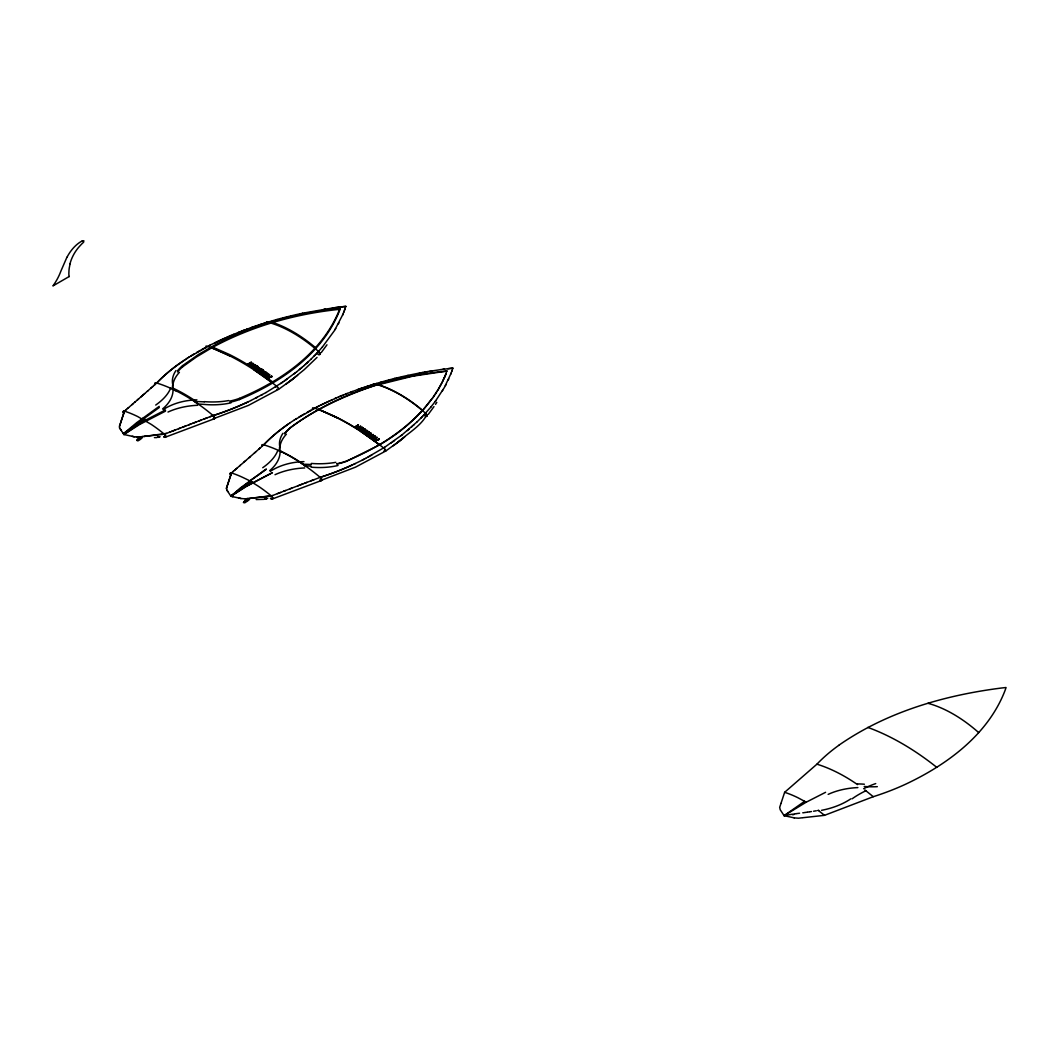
<?xml version="1.0" encoding="UTF-8"?>
<svg xmlns="http://www.w3.org/2000/svg" width="1059" height="1059" viewBox="0 0 1059 1059"><rect width="100%" height="100%" fill="white"/><g stroke="black" fill="none" stroke-linecap="round" stroke-linejoin="round"><path stroke-width="1.5" d="M312.484 408.377L312.868 409.317M119.535 427.995L119.508 426.168A41.38 23.894 0 0 0 119.707 425.612L120.62 422.845M227.95 483.698L226.719 487.392A41.46 23.933 0 0 1 226.52 487.947L227.089 490.476A22.438 12.946 0 0 1 227.817 491.535L230.941 496.3L232.768 496.697M226.295 488.702L226.533 487.961A41.38 23.894 0 0 0 226.732 487.405L226.917 486.849M70.079 263.81L69.285 267.834A32.035 18.493 -60 0 0 68.994 270.297L68.861 273.474A13.277 7.665 -60 0 0 69.179 276.558M226.957 486.65L227.632 484.625M119.879 425.043L119.707 425.599A41.46 23.933 0 0 1 119.495 426.168M332.354 308.023L340.786 306.938A245.847 141.932 0 0 1 345.883 306.369L342.6 315.158M441.047 369.578L447.798 368.717A245.847 141.932 0 0 1 452.895 368.148L450.816 374.026M120.183 424.116L120.554 423.031M120.726 422.448L124.446 411.144L126.498 409.37M227.751 484.241L231.471 472.923L233.523 471.162M781.092 803.066L784.64 792.317L816.926 764.174A224.932 129.86 0 0 1 838.688 745.404M120.673 422.634L124.472 411.17L123.638 411.17A1.641 0.953 60 0 0 123.201 411.977A1.43 0.834 60 0 0 123.307 412.494L123.347 412.679M228.003 483.513L231.497 472.963L230.544 473.016A1.602 0.927 60 0 0 230.372 474.458L230.452 474.657A2.118 1.231 60 0 0 230.65 475.054A2.144 1.231 60 0 1 230.478 474.657L230.319 474.286A1.43 0.834 60 0 1 230.227 473.757A1.641 0.953 60 0 1 230.61 472.989L231.352 472.896M780.973 803.424L779.887 806.759A41.38 23.894 0 0 1 779.676 807.315L780.245 809.844A22.371 12.92 0 0 1 780.986 810.903L784.097 815.655L792.344 817.455A22.371 12.92 0 0 1 794.171 817.866M312.471 408.377L313.001 407.927A4.13 2.383 60 0 1 313.663 407.9L314.695 408.152A262.116 151.331 60 0 1 337.596 418.067A260.501 150.404 60 0 1 360.682 431.423L379.625 444.846C399.481 433.105 417.736 418.173 431.397 399.481M383.835 451.068A4.435 2.555 60 0 0 384.165 451.16L385.794 450.71M345.234 308.328L344.546 310.287M451.915 371.087L452.246 370.107M339.965 308.407C323.061 352.343 281.323 380.936 239.387 398.396A60.284 39.461 6.6 0 1 229.896 401.096M340.018 309.427L340.085 308.09L332.87 308.804L302.649 313.848L277.127 320.083L256.278 326.781L234.846 335.266L216.102 344.268L198.642 354.381L182.625 365.62A60.284 30.234 -6.7 0 0 177.502 370.835M284.527 433.515A60.284 30.234 -6.7 0 1 289.623 428.286C334.67 394.411 392.267 376.064 446.977 371.074M339.899 309.744C322.942 353.6 281.27 382.14 239.387 399.574A60.284 39.461 6.6 0 1 229.896 402.274M343.804 312.233L344.175 311.253M451.2 373.046L444.383 387.501L435.209 401.52M446.461 372.397L445.336 375.482M446.13 373.231L445.521 375.032M445.151 375.932L445.336 375.177M343.01 314.179L334.565 330.448L322.413 346.981M444.952 376.382L445.151 375.627M444.767 376.832L444.952 376.091M444.568 377.282L444.767 376.541M444.37 377.732L444.568 376.991M444.158 378.195L444.37 377.441M443.959 378.645L444.158 377.904M443.959 378.354L442.437 381.862M448.328 379.837L448.764 378.87M443.747 378.804L441.947 382.815M441.457 383.782L441.947 382.524M441.457 383.477L439.909 386.641M66.902 257.284L60.892 271.117A36.165 20.876 -60 0 1 52.937 285.93L69.259 276.492M338.417 323.802L338.92 322.849M445.429 385.595L445.945 384.642M440.954 384.443L438.267 389.5M439.379 387.303L437.698 390.44M335.134 329.495L335.716 328.555M442.159 391.274L442.728 390.334M437.115 391.393L437.698 390.149M437.115 391.102L435.302 394.213M436.52 392.042L433.396 397.006M435.501 404.366L436.798 402.407M434.68 394.861L432.747 397.932M326.966 344.81L321.261 352.581M433.978 406.603L428.286 414.373M177.528 372.013A60.284 30.208 -6.7 0 1 182.638 366.798L196.378 357.015L211.654 347.855L211.654 346.677L229.393 354.5A260.501 150.404 60 0 1 254.862 369.234L272.6 381.875L272.6 383.054L253.67 369.631A262.38 151.49 60 0 0 249.342 366.877L246.456 365.103A259.759 149.968 60 0 0 230.584 356.274A262.116 151.331 60 0 0 207.67 346.372L206.637 346.108A4.13 2.383 60 0 0 205.975 346.147L206.015 347.749M432.072 398.846L432.747 397.641M432.072 398.555L423.256 409.687M435.898 400.593L430.934 406.974M404.697 436.983L397.085 442.94C406.457 434.243 421.588 425.811 426.724 414.651A4.329 2.502 60 0 0 426.009 413.751M253.763 366.427L252.863 367.314L253.167 366.427M430.934 406.987L423.348 415.552M322.413 346.995L317.793 352.21M385.675 451.081L400.792 440.107M255.431 365.659L255.153 365.024M289.637 428.286C315.225 408.986 347.153 394.53 377.944 384.549A140.966 81.742 60.3 0 1 422.448 410.27C401.745 433.118 374.661 449.281 346.412 461.062A60.284 39.461 6.6 0 1 336.921 463.763M803.026 817.707L824.511 815.337L873.278 796.699A224.932 129.86 0 0 0 905.776 784.137C947.249 764.611 988.073 734.615 1005.057 690.455A245.992 142.025 0 0 0 1006.05 687.516A246.045 142.052 0 0 0 1000.954 688.085C943.794 695.392 886.33 712.098 838.649 745.377M247.502 499.332C245 502.668 242.273 502.337 246.244 499.345M317.766 352.25L311.028 359.147M316.323 353.812L317.051 353.031M424.063 414.81L421.125 417.881M253.419 366.493L252.863 367.314M139.987 438.002C138.173 440.663 135.036 440.663 138.795 437.936M253.432 366.176L252.744 367.235M314.086 356.128L314.841 355.347M317.038 357.386L304.33 369.565L290.073 381.161L297.672 375.19M421.853 417.14L417.259 421.694M360.907 429.372L360.219 430.033L360.748 428.921M366.189 433.978C371.802 428.855 363.912 435.54 369.234 432.191M260.66 369.432C258.475 372.556 257.125 370.624 261.877 369.472M256.291 366.586C248.905 374.145 263.148 360.934 253.895 367.976M256.993 366.454L255.391 368.042L257.721 366.692M362.019 431.198L363.727 429.491M364.389 429.133L362.747 430.457M311.015 359.173L306.21 363.661M426.976 416.041L425.149 416.108L425.877 416.452A2.608 1.509 60 0 0 426.525 416.439L426.79 416.28A1.655 0.953 60 0 0 427.029 415.512L426.962 415.115A1.35 0.781 60 0 0 426.671 414.506L425.519 413.235A140.993 81.755 60.3 0 0 408.761 400.156A140.768 81.622 60.3 0 0 391.684 390.294A140.993 81.755 60.3 0 0 374.873 383.94L373.205 384.867M360.563 429.398L360.034 429.901L360.523 429.147M417.246 421.72L401.983 434.931L384.629 447.295M230.822 496.128L251.738 481.832M263.188 370.809L263.201 370.796A2.78 1.747 5.2 0 0 263.413 370.584L260.289 371.802M263.188 371.1L263.201 371.087A2.78 1.747 5.2 0 0 263.413 370.875M307.825 362.204L304.555 365.156M232.093 494.937L230.941 496.3L245.767 486.769L272.441 472.645L246.654 485.975L230.941 496.009L245.807 485.168L251.46 481.66L252.029 482.295M413.222 425.48L414.043 424.738M232.239 495.096L250.189 480.945M411.567 426.962L412.388 426.221M154.084 385.37L156.732 383.014A224.918 129.86 0 0 1 178.508 364.243L189.548 356.764M152.072 387.144L154.733 384.774M303.721 365.898L304.542 365.183M259.759 448.341L263.744 444.793A224.918 129.86 0 0 1 285.533 426.036A224.932 129.86 0 0 0 263.731 444.793A19.83 11.45 60 0 0 263.334 444.701L262.063 444.899L262.261 446.091M259.098 448.923L260.408 447.732M150.735 388.309L152.721 386.535M147.386 391.248L151.384 387.713M255.748 451.862L259.746 448.314M254.412 453.04L255.735 451.849M144.037 394.186L148.048 390.639M142.025 395.947L144.686 393.577M255.06 452.431L249.037 457.74M140.675 397.125L143.349 394.742M141.337 396.503L137.313 400.05M303.708 365.924L299.419 369.551M250.374 456.535L239.612 465.934M134.612 402.394L138.65 398.846M135.274 401.771L127.861 408.244M243.649 462.426L245.662 460.639M131.912 404.737L133.262 403.532M236.223 468.859L240.274 465.311M234.873 470.037L236.898 468.237M125.822 410.005L128.536 407.622M232.848 471.784L235.548 469.402M301.153 368.122L302.014 367.394M266.206 498.259L264.803 498.286M409.026 429.173L407.318 430.616M230.941 496.3L240.141 488.12L251.46 479.965M792.489 814.172L784.097 815.655L804.602 801.319L806.151 802.219L825.596 792.304M300.279 368.85L296.772 371.722M267.08 376.779L269.661 374.648L266.894 376.938M265.756 371.855L263.188 374.277L265.584 371.735L262.208 373.298M370.531 436.705L373.112 434.587L370.346 436.864M374.33 435.739L371.762 437.87L374.515 435.58M364.362 432.456L366.943 430.338L364.177 432.628M259.587 367.619C258.158 368.188 258.674 369.287 256.04 369.088M158.638 436.864L157.579 436.612M264.803 374.74C267.172 372.424 270.124 372.927 264.803 375.032M296.758 371.735L281.641 382.842L265.994 392.558M294.058 373.88L294.958 373.165M401.07 435.659L401.983 434.958M276.995 389.328L278.649 389.302L294.071 378.089M784.097 815.655L806.151 802.219M286.274 383.954L290.378 380.936M393.286 445.746L397.403 442.715M159.194 406.378L136.73 422.634L123.916 433.33L123.916 434.508L133.09 436.507A15.978 9.227 0 0 1 134.003 436.732L138.385 437.063A41.46 23.933 0 0 1 139.351 436.943L142.555 436.599M159.194 407.556L136.73 423.812L123.916 434.508L123.228 433.449M266.219 469.058L263.241 471.202M266.219 469.349L261.48 472.486M263.492 471.321L259.177 474.141M261.48 472.777L255.325 476.907M259.177 474.445L251.46 479.674M255.325 477.212L249.302 481.21M287.505 378.765L284.606 380.816M394.517 440.557L392.598 441.921M288.723 423.732L285.493 426.022L289.809 422.978M390.639 443.284L391.618 442.596M182.81 361.198L178.481 364.243A224.932 129.86 0 0 0 156.706 383.014A19.83 11.45 60 0 0 156.308 382.908L155.038 383.106L155.13 384.113M289.822 422.978L294.283 420.013M282.634 382.167L280.648 383.517M183.909 360.444L185.021 359.703M186.146 358.961L187.271 358.22M294.283 420.013L319.275 405.809M384.629 447.282L365.607 458.415M263.161 371.14A6.698 4.223 5.2 0 1 262.592 371.537L262.592 371.246A6.698 4.223 5.2 0 0 263.148 370.849M369.948 434.256L370.015 434.137A4.898 3.084 5.3 0 0 370.954 433.409M188.409 357.492L211.098 344.612L237.706 332.672M295.421 419.285L296.573 418.557M275.446 386.892L276.942 386.456M190.699 356.036L194.221 353.891M369.075 434.442L369.948 433.965A6.698 4.223 5.3 0 0 370.504 433.568A2.78 1.747 5.3 0 0 370.756 433.303L369.922 433.515M298.89 417.114L302.424 414.982M262.619 371.431L261.838 371.947A3.058 1.933 5.2 0 1 261.176 372.212M278.385 389.421L248.455 405.385L213.441 418.755M385.397 451.213L355.48 467.165L320.599 480.574A1.972 1.138 60 0 1 320.043 480.389L319.778 480.23M196.59 352.488L200.217 350.41M303.615 414.281L304.807 413.579M251.076 362.191L247.846 364.164L251.526 362.469M248.163 364.164L251.407 362.403M250.414 365.276L253.048 363.409L250.268 365.183M249.871 365.421L253.326 363.581M255.179 364.746L252.029 366.771M251.883 366.679L255.431 364.905M255.629 366.692L254.054 368.082M254.054 367.791L257.138 366.308M258.211 370.835L261.136 368.664L258.436 370.518M358.432 424.897L355.202 426.87L358.286 424.977M355.52 426.87L358.273 424.805M357.849 428.339L357.214 427.836L360.629 426.261M357.214 428.127L360.298 426.353M362.35 427.346L359.226 429.398L362.813 427.637M362.152 430.987L365.236 429.213M365.077 429.411C358.26 433.991 367.288 426.751 361.41 430.497M363.303 430.616L365.077 429.12M258.37 370.451L260.66 369.128M260.514 371.961L261.745 370.782M260.024 372.066L263.307 370.16M262.738 370.69L263.095 370.015M365.792 432.932L368.479 431.384L365.567 433.555M366.798 432.853L368.016 431.847L366.308 434.071L369.392 432.006L366.308 433.766M367.751 434.759L368.532 433.833M370.438 432.734L367.645 434.812M367.38 434.799L370.518 433.078M265.994 392.558L250.917 400.514M307.242 412.189L310.936 410.151M369.485 434.719L370.015 434.428A4.898 3.084 5.3 0 0 370.954 433.7L370.981 433.157M370.571 455.714L371.788 455.026M201.448 349.722L205.155 347.696M261.083 395.285L262.328 394.61M368.095 457.064L369.339 456.389M262.169 371.987L262.672 371.696A4.898 3.084 5.2 0 0 263.598 370.981L263.439 370.557M361.794 460.387L365.607 458.401M145.983 421.072L145.983 419.907L123.916 433.33L144.434 418.993L145.983 419.907L165.429 409.979L165.429 411.157L139.629 424.487L123.916 434.508L144.434 420.171L144.434 418.993L142.978 418.173L142.886 419.285L144.143 419.999M256.053 397.932L257.324 397.284M363.078 459.725L364.336 459.063M254.438 365.765A1.655 1.006 2.8 0 0 254.769 365.567L254.875 365.567A1.681 1.019 2.8 0 0 255.55 364.971M254.438 366.057A1.655 1.006 2.8 0 0 254.782 365.858L254.875 365.858A2.952 1.8 2.8 0 0 255.351 365.527M361.794 428.471A1.655 1.006 2.9 0 0 362.125 428.273L362.231 428.273A2.952 1.8 2.9 0 0 362.707 427.942L362.668 427.677M208.808 345.777L209.947 345.194M315.82 407.569L318.124 406.391M369.167 434.587L369.697 434.124M361.794 460.374L352.66 464.795A224.905 129.847 0 0 1 320.162 477.371L310.962 480.812M262.103 371.524L261.838 371.656A3.058 1.919 5.1 0 1 261.163 371.921L260.858 371.987M369.366 434.587L369.406 434.561A6.698 4.223 5.3 0 0 370.504 433.859L370.557 433.806A2.78 1.747 5.3 0 0 370.756 433.594M319.275 405.809L336.007 398.065M165.098 437.274L214.421 418.729A1.774 1.019 60 0 0 214.752 418.173L213.124 415.565A175.966 101.585 60 0 0 194.393 401.44A175.701 101.439 60 0 0 187.297 396.953L184.928 395.563A175.768 101.479 60 0 0 177.833 391.684C174.444 391.128 170.155 386.469 175.463 389.328A175.741 101.465 60 0 1 194.393 400.262C197.781 401.811 197.781 404.472 194.393 401.44M272.123 499.054L321.433 480.521A1.774 1.019 60 0 0 321.764 479.965L321.512 478.84A3.839 2.224 60 0 0 320.97 478.165L320.149 477.344A175.966 101.598 60 0 0 301.431 463.233M320.427 405.24L329.918 400.752M369.114 434.706L369.075 434.733A3.058 1.919 5.1 0 1 368.519 434.931M214.58 342.878L215.745 342.309M136.929 440.478L137.869 440.875A16.838 9.716 -60 0 0 142.118 437.897M158.307 436.89L157.579 437.182L159.115 437.354M244.113 502.218L243.398 502.509L244.92 502.694M265.359 498.71L264.644 499.001L266.166 499.173M250.904 400.514L245.648 403.016L248.283 401.771M81.967 241.214L83.82 240.711L83.621 242.207A31.28 18.056 -60 0 0 80.894 244.867L79.359 246.535A25.059 14.469 -60 0 0 69.987 263.823M216.923 341.739L220.497 340.058M353.984 464.186L355.308 463.564M221.675 339.515L225.315 337.874M331.096 400.209L332.301 399.667M226.494 337.344L228.943 336.285M334.737 398.608L338.47 397.019M230.174 335.756L231.405 335.24M338.43 397.019L343.46 394.967M336.921 464.054A60.284 39.461 6.6 0 0 346.412 461.367L379.625 444.846L361.874 431.9A260.501 150.404 60 0 0 336.405 417.167L318.666 409.343L337.596 418.067M232.649 334.723L233.893 334.207M255.868 369.273L259.415 367.804M339.661 396.503L342.163 395.484M262.036 373.47L265.584 372.027M372.159 437.473L375.363 436.189L372.159 437.764M343.407 394.981L347.259 393.471M237.653 332.685L240.234 331.679M238.91 332.182L241.518 331.189M345.936 393.974L352.382 391.526M166.448 433.409L144.17 436.427M143.839 436.454L164.344 434.19L170.499 431.847M169.414 432.244L173.53 430.682M251.499 498.18L272.454 495.586M253.075 497.995L271.369 495.983L285.612 490.516M277.445 493.64L280.556 492.461M171.439 431.463L175.556 429.901M173.464 430.682L180.626 427.955M178.534 428.723L185.696 426.009M283.521 491.297L291.688 488.186M241.452 331.202L245.357 329.733M182.598 427.174L190.766 424.063M188.687 424.844L195.836 422.131M289.61 488.954L298.797 485.472M297.738 485.843L302.861 483.91M192.751 423.282L200.919 420.198M198.854 420.966L207.021 417.881M299.763 485.075L306.911 482.374M304.846 483.142L314.033 479.661M242.723 330.712L254.478 326.476M203.937 419.033L212.104 415.949M210.053 416.716L213.111 415.552L213.958 416.372A3.839 2.224 60 0 1 214.487 417.061L214.355 418.676M351.019 392.015L358.869 389.183M246.575 329.27L247.872 328.793M250.467 327.866L255.801 326.026M357.492 389.646L362.813 387.819M321.248 480.508L321.896 479.581L320.136 477.357A224.932 129.86 0 0 0 352.621 464.769M360.1 388.732L364.137 387.369M255.709 326.04L257.125 325.576M257.033 325.603L258.449 325.139M364.058 387.382L365.474 386.932M258.356 325.153L261.123 324.266M365.381 386.945L368.135 386.058M259.693 324.716L267.848 322.161A140.993 81.755 60.3 0 1 284.672 328.502A140.768 81.622 60.3 0 1 301.722 338.351M366.705 386.509L369.472 385.622M262.354 323.855L272.467 320.784M369.379 385.635L370.822 385.198M340.085 309.268C295.382 313.795 251.195 326.318 211.654 347.855L230.584 356.274M370.716 385.211L376.395 383.49M372.066 384.788L373.417 384.377M375.641 440.504L379.175 439.154L375.495 440.584M270.866 377.163L268.43 377.878L271.819 376.422L268.284 377.772L271.594 376.779M376.329 383.49L381.028 382.127M377.944 384.854L412.957 376.144L447.097 371.047M268.88 377.745L268.139 377.56M270.654 376.938L271.978 376.541M375.786 440.319L379.334 439.273L376.157 440.597M270.654 377.229L272.123 376.461M272.388 320.798L277.114 319.474M380.962 382.14L385.688 380.83M277.048 319.474L280.238 318.613M385.635 380.83L388.825 379.982M280.172 318.613L283.388 317.779M214.275 418.795L213.944 418.861A3.124 1.8 60 0 1 213.362 418.755M321.301 480.587L320.956 480.64A3.124 1.8 60 0 1 319.977 480.349L319.897 480.296M388.759 379.982L396.741 377.957M283.322 317.779L286.539 316.972M286.486 316.972L291.318 315.794M393.498 378.751L395.086 378.354M396.688 377.97L401.533 376.819M291.265 315.794L296.123 314.669M401.48 376.819L407.98 375.376M296.07 314.669L302.583 313.239M407.94 375.376L419.377 373.059M302.543 313.239L332.341 308.023M419.404 373.072L421.019 372.755M421.045 372.755L422.673 372.464M368.241 434.706L368.439 434.667A3.058 1.933 5.2 0 0 369.075 434.442A1.681 1.059 5.5 0 1 368.664 434.759M422.7 372.464L424.328 372.172M424.355 372.172L425.983 371.881M817.76 810.519L818.713 810.373M426.009 371.881L427.637 371.603M816.33 810.77L813.564 811.22M427.664 371.603L429.305 371.325M429.332 371.325L441.034 369.578M323.975 309.268L325.642 309.003M431 371.06L432.668 370.796M811.459 811.551L810.016 811.776M809.433 811.856L807.686 812.121M807.117 812.2L804.205 812.61M803.622 812.69L802.762 812.796M334.035 307.785L340.786 306.938A246.045 142.052 0 0 1 345.883 306.369M793.985 813.934L795.891 813.696M442.741 369.353L444.423 369.141M799.585 813.219L796.183 813.656M248.296 498.524L246.363 498.736A41.46 23.933 0 0 0 245.397 498.855L241.028 498.524A15.978 9.227 0 0 0 240.115 498.299L232.464 496.631M246.668 498.696L246.35 498.723A41.38 23.894 0 0 0 245.384 498.842M142.528 436.599L144.143 436.414M142.886 436.573L141.575 436.705M249.553 498.379L251.155 498.207M249.898 498.352L247.952 498.551M250.864 498.246L252.757 498.034M802.378 817.773L799.492 818.091A41.38 23.894 0 0 0 798.539 818.21L794.171 817.879M140.291 436.837L139.325 436.943A41.38 23.894 0 0 0 138.358 437.063L136.452 437.208M246.985 498.657L247.978 498.564M154.429 437.619L157.05 437.552M256.172 499.544L264.075 499.332M374.767 383.967L374.145 383.874A4.09 2.356 60 0 0 373.655 383.914A1.377 0.794 60 0 0 373.35 384.165L373.298 384.311A1.615 0.927 60 0 0 373.298 384.88M253.895 366.255L255.391 365.699L253.789 365.792A1.615 0.993 2.3 0 0 255.378 365.355M134.294 436.811L133.99 436.732A22.371 12.92 0 0 0 132.163 436.308M303.086 464.054L301.418 463.22A175.741 101.465 60 0 0 282.488 452.299L279.523 450.591L282.488 451.994A175.741 101.465 60 0 1 301.418 462.929L301.789 463.18M250.679 481.223L244.761 478.377A131.435 76.751 60.6 0 0 231.497 472.963M250.202 481.236L251.062 481.435M250.612 481.474L252.135 482.057M144.236 420.052L145.017 420.502M804.602 801.319L797.917 797.731A131.435 76.751 60.6 0 0 784.64 792.317M251.738 482.123L253.008 482.864M145.109 420.569L145.89 421.019M252.32 482.467L258.144 486.094A131.435 76.751 60.6 0 1 271.369 495.983L272.322 497.068A1.628 0.94 60 0 1 272.692 498.286A1.43 0.821 60 0 1 272.6 498.696L272.441 498.895A2.144 1.244 60 0 1 271.991 499.08L270.694 498.498A17.235 9.955 60 0 0 270.402 498.273L270.522 498.352A22.12 12.761 60 0 0 270.932 498.643L271.607 499.014A1.853 1.072 60 0 0 271.991 499.08A2.118 1.218 60 0 0 272.428 498.895L272.6 498.696A1.602 0.927 60 0 0 272.348 497.134L271.422 495.996M357.015 425.718L357.638 426.102M250.983 362.588L251.685 362.866M249.792 363.078L250.321 363.714M357.214 427.836L357.902 428.074M252.942 363.634L253.657 363.793M359.12 427.015L359.703 427.677M357.505 428.299L357.677 428.405M250.149 365.593L250.718 365.951M360.841 426.393L357.532 428.14M362.31 427.611L362.813 427.929A1.681 1.019 2.9 0 1 361.225 428.683M318.269 354.408L319.964 354.262L319.699 352.859M318.15 354.315L318.852 354.659A2.608 1.509 60 0 0 319.514 354.646L319.765 354.5A1.655 0.953 60 0 0 320.017 353.732L319.937 353.322A1.35 0.781 60 0 0 319.659 352.713L318.507 351.456A140.993 81.755 60.3 0 0 301.736 338.364M301.789 463.471L303.642 464.438M163.92 436.851L164.595 437.235A1.853 1.072 60 0 0 164.979 437.288A2.144 1.244 60 0 0 165.429 437.102L165.575 436.917A1.43 0.821 60 0 0 165.681 436.493A1.628 0.94 60 0 0 165.31 435.275L164.423 434.19L165.323 435.355A1.602 0.927 60 0 1 165.482 436.996L165.403 437.115A2.118 1.218 60 0 1 164.952 437.341L163.814 436.824M303.086 464.345L304.37 465.232L303.642 464.729M857.525 784.6L854.56 782.588A175.847 101.518 60 0 0 816.926 764.174M271.078 375.866L271.753 376.474M379.215 439.286L378.42 438.598L379.109 438.916M818.329 810.426L824.511 815.337M864.872 789.935L873.278 796.699M276.928 386.456L277.617 387.078A3.945 2.277 60 0 1 278.279 387.872L278.729 388.746M384.47 448.698L383.596 447.957A271.554 156.785 60 0 0 360.695 431.41M384.457 448.698L384.642 448.857A3.945 2.277 60 0 1 385.291 449.665M119.535 427.982L120.077 428.696A22.438 12.946 0 0 1 120.805 429.742L121.361 430.629M226.944 490.304L227.089 490.476A22.371 12.92 0 0 1 227.831 491.535M119.932 428.511L120.077 428.683A22.371 12.92 0 0 1 120.805 429.755M123.347 433.634L121.361 430.629M385.277 449.678L385.78 450.71M266.405 323.524A1.615 0.927 60 0 1 266.286 322.518L266.325 322.373A1.377 0.794 60 0 1 266.616 322.095A4.09 2.356 60 0 1 267.12 322.082L266.18 322.426L266.418 323.604M155.091 383.742L155.421 382.855A4.104 2.37 60 0 1 156.044 382.868L156.732 383.014A175.966 101.598 60 0 1 175.463 390.506M362.31 427.32L359.385 429.199M361.145 428.511L361.212 428.961A1.602 0.98 2.9 0 0 362.721 428.352M315.436 348.782L315.436 347.604A140.966 81.742 60.3 0 0 270.932 321.883L270.932 323.061M263.625 370.438L263.625 370.729A4.898 3.084 5.3 0 1 262.645 371.391M239.387 398.396L239.387 399.574M182.625 365.62L182.625 366.798M852.124 798.804A101.664 69.1 6.5 0 1 865.799 790.808M863.614 788.717A100.83 72.436 11.3 0 1 875.727 783.581M928.015 703.308A140.9 81.702 60.3 0 1 978.675 732.576M867.824 727.401A264.538 152.734 60 0 1 936.752 767.325M792.556 814.742A28.527 20.055 -13.5 0 1 793.998 814.517M828.164 794.369A55.452 33.756 0.1 0 1 857.869 787.592M857.459 783.938A55.306 39.646 5.5 0 1 864.369 784.229M850.814 798.843A77.731 53.546 7.4 0 1 821.559 810.32M877.315 786.665A60.985 38.693 5.9 0 1 864.223 786.48M66.969 257.311A26.237 15.144 -60 0 1 81.98 241.055M140.728 437.936A16.838 9.716 -60 0 1 137.074 440.279M248.256 499.345A16.838 9.716 -60 0 1 244.126 502.098M249.633 499.292A16.838 9.716 -60 0 1 244.933 502.562M160.108 436.732A16.838 9.716 -60 0 1 159.115 437.235M266.233 498.14A16.838 9.716 -60 0 1 265.372 498.577M267.781 498.18A16.838 9.716 -60 0 1 266.18 499.041M318.481 351.469A11.278 6.513 60 0 1 318.984 351.972A4.329 2.502 60 0 1 319.712 352.859M123.903 413.579A2.144 1.231 60 0 1 123.4 412.758A1.602 0.927 60 0 1 123.532 411.21L124.446 411.144A131.435 76.751 60.6 0 1 137.736 416.584L151.119 424.315A131.435 76.751 60.6 0 1 164.344 434.19M253.67 369.617A271.554 156.785 60 0 1 276.584 386.164M270.389 471.295A55.452 40.163 4.7 0 1 303.959 461.645M304.436 465.907A55.306 38.323 5.3 0 1 311.108 466.185M280.053 450.856A55.452 31.929 -2.7 0 1 269.674 470.659M279.523 447.348A55.306 28.275 -12.4 0 1 279.205 450.922M282.488 452.299A175.966 101.598 60 0 0 263.77 444.806L263.161 444.661A4.104 2.37 60 0 0 262.38 444.701L262.103 445.521A1.734 1.006 60 0 0 262.222 445.985M275.022 474.71A55.452 33.756 0.1 0 1 304.714 467.946M304.317 464.292A55.306 39.646 5.5 0 1 311.214 464.57M277.723 450.671A55.452 28.778 -13.2 0 1 262.725 467.721M279.708 447.03A55.306 28.474 -10.2 0 1 279.775 450.565M335.822 462.333A60.76 36.125 5.3 0 1 311.28 463.432M284.553 433.806A60.284 30.208 -6.7 0 1 289.65 428.591M279.88 447.308A60.76 30.261 -7.2 0 1 286.433 434.111M279.814 447.017A60.76 31.293 -1.5 0 1 282.978 433.263M338.033 465.51A60.76 40.123 6.9 0 1 311.055 467.151M239.188 498.101A22.371 12.92 0 0 1 241.015 498.511M447.811 368.717A246.045 142.052 0 0 1 452.895 368.148M425.506 413.262A11.278 6.513 60 0 1 426.009 413.751M163.377 409.515A55.452 40.163 4.7 0 1 196.948 399.865M197.424 404.114A55.306 38.323 5.3 0 1 204.096 404.406A60.76 40.123 6.9 0 0 231.021 402.83M173.027 389.077A55.452 31.929 -2.7 0 1 162.649 408.88M172.511 385.569A55.306 28.275 -12.4 0 1 172.193 389.13M167.997 412.044A55.452 33.756 0.1 0 1 197.702 405.279M197.292 401.613A55.306 39.646 5.5 0 1 204.188 401.904M170.711 388.004A55.452 28.778 -13.2 0 1 155.713 405.054M172.763 387.898A55.306 28.474 -10.2 0 0 172.696 384.351A60.76 31.293 -1.5 0 1 175.953 370.584M228.797 400.554A60.76 36.125 5.3 0 1 204.268 401.639M172.855 385.529A60.76 30.261 -7.2 0 1 179.408 372.331M261.652 372.133A1.681 1.059 5.4 0 1 261.308 372.331M261.639 371.828A1.681 1.059 5.2 0 1 261.295 372.04M369.009 434.865A1.681 1.059 5.5 0 1 368.664 435.064M362.125 428.577A1.655 1.006 2.9 0 1 361.794 428.763M377.017 437.38L374.436 439.803L377.017 437.38M266.656 372.993L264.406 375.138L266.656 372.993M375.283 438.545C371.788 441.735 379.493 435.434 375.283 438.545M264.618 372.556C259.905 376.395 267.212 371.021 264.618 372.556M259.177 367.738L256.821 369.909L259.177 367.738M257.88 366.493L254.795 368.572L257.88 366.493M364.322 428.63L361.251 430.695L364.322 428.63M262.036 369.273L258.952 371.338L262.036 369.273M364.786 431.198C360.179 433.462 369.392 429.504 364.786 431.198M370.782 435.501C366.652 437.645 375.76 433.647 370.782 435.501M266.63 375.852C265.306 377.163 271.885 373.496 266.63 375.852M373.642 438.73L376.263 437.645L373.642 438.73M364.548 431.145C359.835 433.488 371.285 428.511 364.548 431.145M370.279 435.54C366.282 437.764 378.434 432.337 370.279 435.54M266.166 375.866L269.489 374.529L266.166 375.866M375.071 437.963C369.392 440.623 380.684 436.004 375.071 437.963M265.716 374.542C262.089 376.58 272.481 371.947 265.716 374.542M373.072 437.274C369.234 439.353 380.207 434.547 373.072 437.274M213.15 415.591A224.905 129.847 0 0 0 245.622 402.989A224.932 129.86 0 0 1 213.124 415.578"/></g></svg>
